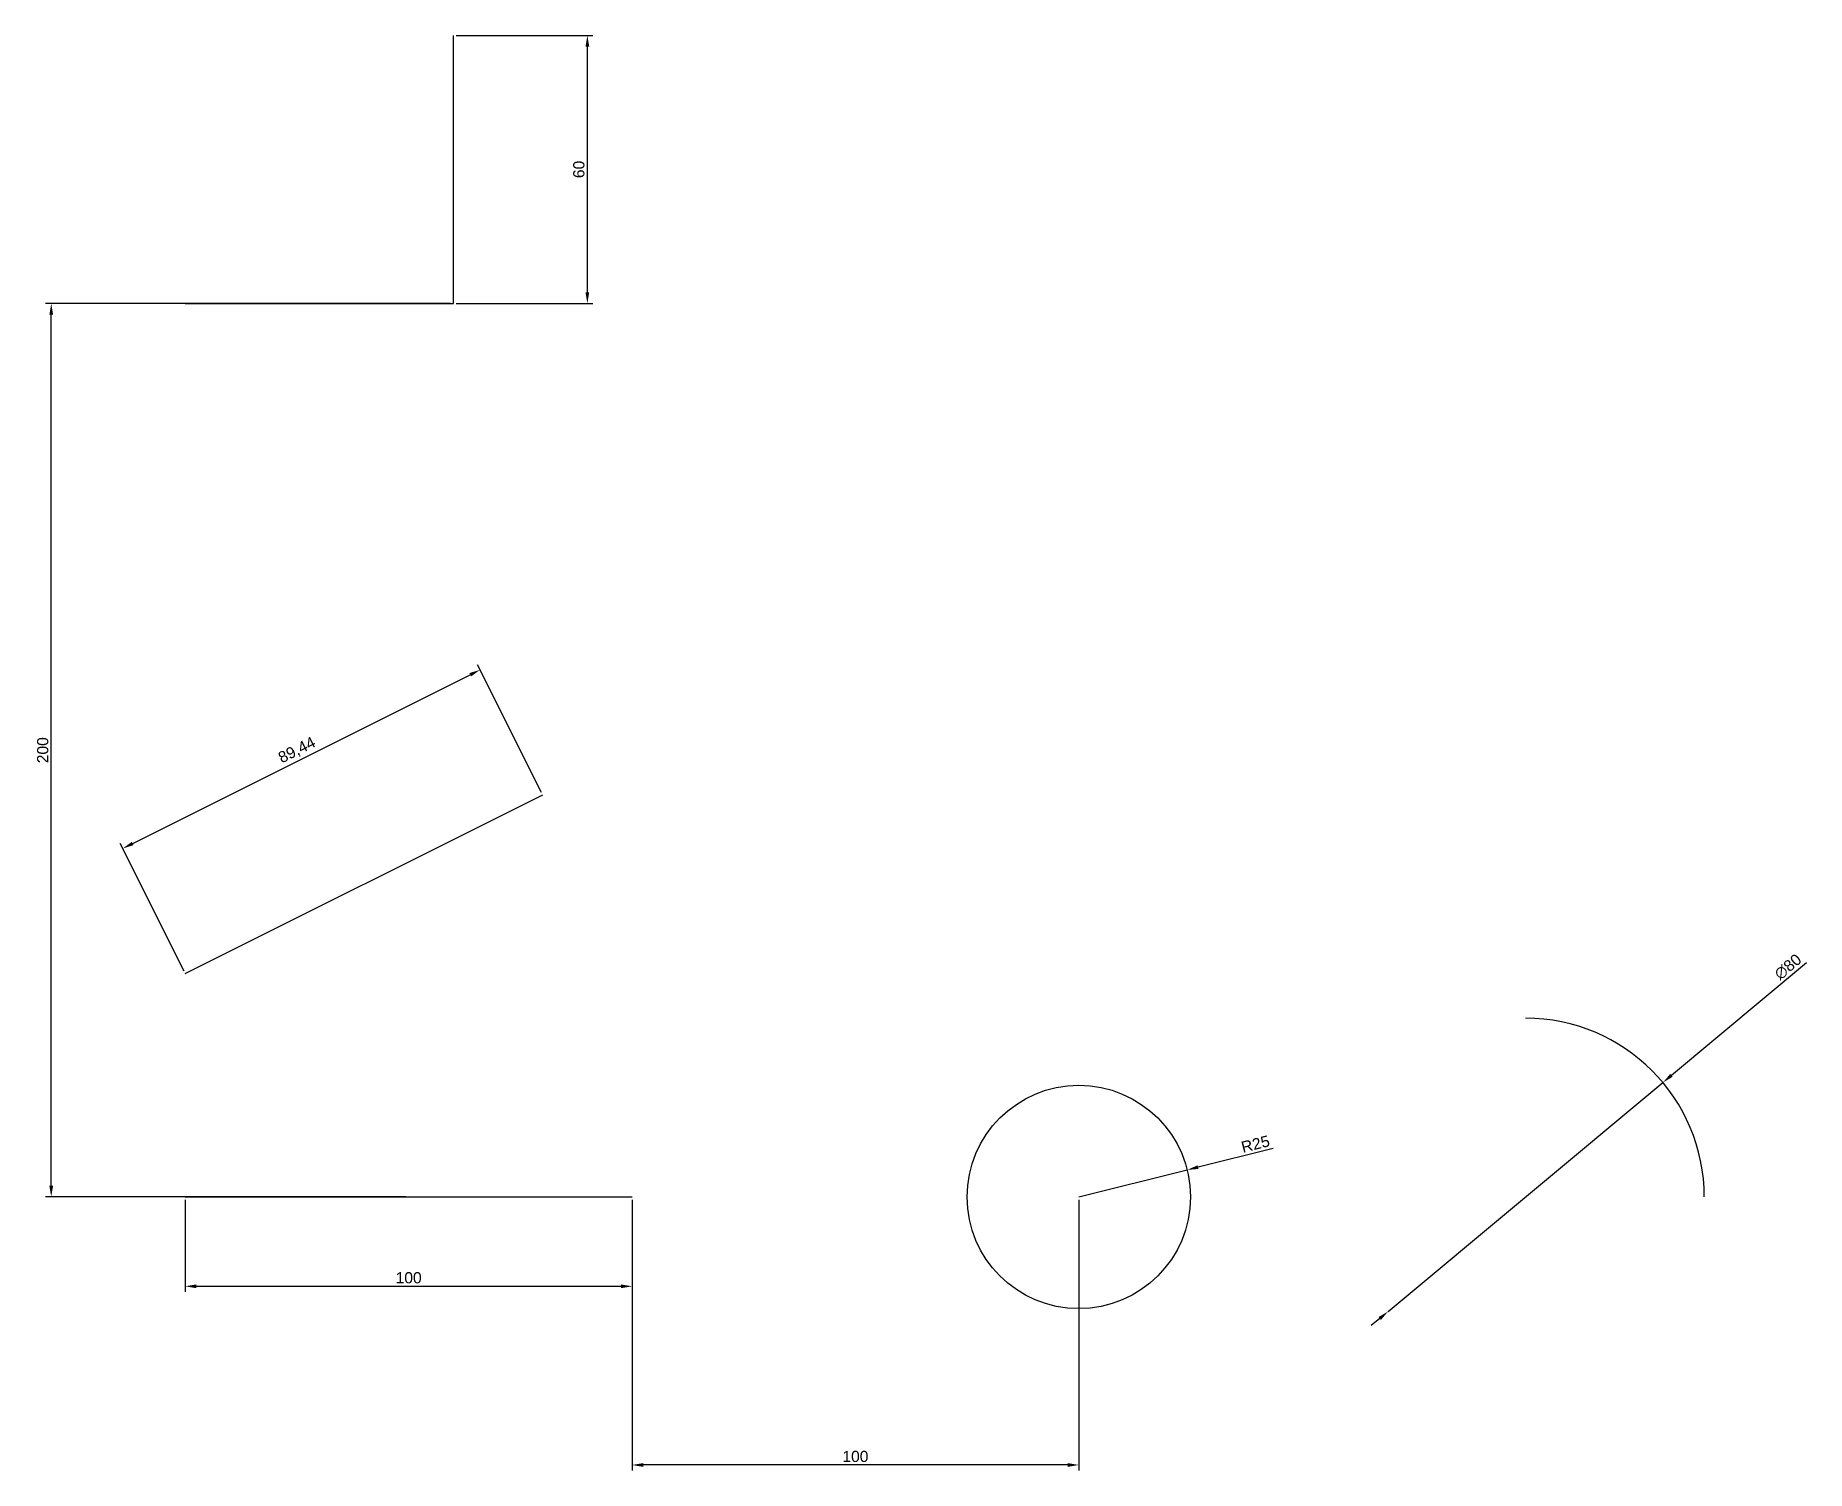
# Model space of a CAD drawing. Header units: millimetres. Extents: x -34 to 363, y -61 to 260.
import ezdxf

# ---------------------------------------------------------------- set-up
doc = ezdxf.new("R2010")
doc.units = ezdxf.units.MM
doc.styles.get("Standard").update_dxf_attribs({"font": 'arial.ttf'})
doc.dimstyles.new('ISO-25', dxfattribs={"dimtxt": 2.5, "dimasz": 2.5, "dimexe": 1.25, "dimexo": 0.625, "dimtad": 1, "dimtxsty": 'Standard', "dimcen": 2.5, "dimadec": 0, "dimazin": 0, "dimtfac": 1, "dimtmove": 0, "dimatfit": 3, "dimfxl": 1, "dimarcsym": 0})

# ---------------------------------------------------------------- blocks, each defined once
blk = doc.blocks.new('*D1')
at = {"color": 0, "lineweight": -2, "transparency": 16777216}
for p, q in [((0, -0.62), (0, -21.25)), ((100, -0.62), (100, -21.25)), ((2.5, -20), (97.5, -20))]:
    blk.add_line(p, q, dxfattribs=at)
at = {"color": 0, "transparency": 16777216}
for points in [[(2.5, -19.58), (2.5, -20.42), (0, -20)], [(97.5, -19.58), (97.5, -20.42), (100, -20)]]:
    blk.add_solid(points, dxfattribs=at)
at = {"layer": 'Defpoints', "color": 0, "transparency": 16777216}
for p in [(0, 0), (100, 0), (100, -20)]:
    blk.add_point(p, dxfattribs=at)
at = {"color": 0, "transparency": 16777216, "insert": (50, -18.1), "char_height": 2.5, "attachment_point": 5}
blk.add_mtext('100', dxfattribs=at)
blk = doc.blocks.new('*D2')
at = {"color": 0, "lineweight": -2, "transparency": 16777216}
for p, q in [((79.72, 90.56), (65.44, 119.12)), ((-11.76, 79.12), (63.76, 116.88)), ((-0.28, 50.56), (-14.56, 79.12))]:
    blk.add_line(p, q, dxfattribs=at)
at = {"color": 0, "transparency": 16777216}
for points in [[(63.58, 117.25), (63.95, 116.51), (66, 118)], [(-11.95, 79.49), (-11.58, 78.75), (-14, 78)]]:
    blk.add_solid(points, dxfattribs=at)
at = {"layer": 'Defpoints', "color": 0, "transparency": 16777216}
for p in [(66, 118), (80, 90), (0, 50)]:
    blk.add_point(p, dxfattribs=at)
at = {"color": 0, "transparency": 16777216, "insert": (25.05, 99.9), "char_height": 2.5, "attachment_point": 5, "rotation": 26.5651}
blk.add_mtext('89,44', dxfattribs=at)
blk = doc.blocks.new('*D3')
at = {"color": 0, "lineweight": -2, "transparency": 16777216}
for p, q in [((243.51, 10.88), (226.68, 6.67)), ((200, 0), (224.25, 6.06))]:
    blk.add_line(p, q, dxfattribs=at)
at = {"color": 0, "transparency": 16777216}
blk.add_solid([(226.58, 7.07), (226.78, 6.27), (224.25, 6.06)], dxfattribs=at)
at = {"layer": 'Defpoints', "color": 0, "transparency": 16777216}
for p in [(224.25, 6.06), (200, 0)]:
    blk.add_point(p, dxfattribs=at)
at = {"color": 0, "transparency": 16777216, "insert": (239.54, 11.84), "char_height": 2.5, "attachment_point": 5, "rotation": 14.0362}
blk.add_mtext('R25', dxfattribs=at)
blk = doc.blocks.new('*D4')
at = {"color": 0, "lineweight": -2, "transparency": 16777216}
for p, q in [((362.9, 52.41), (332.65, 27.21)), ((269.27, -25.61), (330.73, 25.61)), ((267.35, -27.21), (265.43, -28.81))]:
    blk.add_line(p, q, dxfattribs=at)
at = {"color": 0, "transparency": 16777216}
for points in [[(332.38, 27.53), (332.92, 26.89), (330.73, 25.61)], [(267.08, -26.89), (267.62, -27.53), (269.27, -25.61)]]:
    blk.add_solid(points, dxfattribs=at)
at = {"layer": 'Defpoints', "color": 0, "transparency": 16777216}
for p in [(330.73, 25.61), (269.27, -25.61)]:
    blk.add_point(p, dxfattribs=at)
at = {"color": 0, "transparency": 16777216, "insert": (358.74, 51.51), "char_height": 2.5, "attachment_point": 5, "rotation": 39.8056}
blk.add_mtext('∅80', dxfattribs=at)
blk = doc.blocks.new('*D5')
at = {"color": 0, "lineweight": -2, "transparency": 16777216}
for p, q in [((60.63, 260), (91.25, 260)), ((90, 202.5), (90, 257.5)), ((60.63, 200), (91.25, 200))]:
    blk.add_line(p, q, dxfattribs=at)
at = {"color": 0, "transparency": 16777216}
for points in [[(89.58, 257.5), (90.42, 257.5), (90, 260)], [(89.58, 202.5), (90.42, 202.5), (90, 200)]]:
    blk.add_solid(points, dxfattribs=at)
at = {"layer": 'Defpoints', "color": 0, "transparency": 16777216}
for p in [(60, 260), (90, 260), (60, 200)]:
    blk.add_point(p, dxfattribs=at)
at = {"color": 0, "transparency": 16777216, "insert": (88.1, 230), "char_height": 2.5, "attachment_point": 5, "rotation": 90}
blk.add_mtext('60', dxfattribs=at)
blk = doc.blocks.new('*D6')
at = {"color": 0, "lineweight": -2, "transparency": 16777216}
for p, q in [((59.38, 200), (-31.25, 200)), ((-30, 2.5), (-30, 197.5)), ((49.38, 0), (-31.25, 0))]:
    blk.add_line(p, q, dxfattribs=at)
at = {"color": 0, "transparency": 16777216}
for points in [[(-30.42, 197.5), (-29.58, 197.5), (-30, 200)], [(-30.42, 2.5), (-29.58, 2.5), (-30, 0)]]:
    blk.add_solid(points, dxfattribs=at)
at = {"layer": 'Defpoints', "color": 0, "transparency": 16777216}
for p in [(-30, 200), (60, 200), (50, 0)]:
    blk.add_point(p, dxfattribs=at)
at = {"color": 0, "transparency": 16777216, "insert": (-31.9, 100), "char_height": 2.5, "attachment_point": 5, "rotation": 90}
blk.add_mtext('200', dxfattribs=at)
blk = doc.blocks.new('*D7')
at = {"color": 0, "lineweight": -2, "transparency": 16777216}
for p, q in [((100, -0.62), (100, -61.25)), ((200, -0.62), (200, -61.25)), ((197.5, -60), (102.5, -60))]:
    blk.add_line(p, q, dxfattribs=at)
at = {"color": 0, "transparency": 16777216}
for points in [[(102.5, -59.58), (102.5, -60.42), (100, -60)], [(197.5, -59.58), (197.5, -60.42), (200, -60)]]:
    blk.add_solid(points, dxfattribs=at)
at = {"layer": 'Defpoints', "color": 0, "transparency": 16777216}
for p in [(100, 0), (200, 0), (100, -60)]:
    blk.add_point(p, dxfattribs=at)
at = {"color": 0, "transparency": 16777216, "insert": (150, -58.1), "char_height": 2.5, "attachment_point": 5}
blk.add_mtext('100', dxfattribs=at)

msp = doc.modelspace()

# ---------------------------------------------------------------- linework, layer by layer
for p, q in [((0, 50), (80, 90)), ((0, 0), (100, 0))]:
    msp.add_line(p, q)
msp.add_lwpolyline([(0, 200), (60, 200), (60, 260)])
msp.add_circle((200, 0), 25)
msp.add_arc((300, 0), 40, 0, 90)

# ---------------------------------------------------------------- dimensions: what is measured, and where the dimension line sits
for base, p1, p2, picture, middle in [((90, 260), (60, 200), (60, 260), '*D5', (88.099, 230)), ((-30, 200), (50, 0), (60, 200), '*D6', (-31.901, 100))]:
    dim = msp.add_linear_dim(base=base, p1=p1, p2=p2, angle=90, dimstyle='ISO-25')
    dim.commit()
    dim.dimension.update_dxf_attribs({"geometry": picture, "text_midpoint": middle})
dim = msp.add_aligned_dim(p1=(0, 50), p2=(80, 90), distance=31.305, dimstyle='ISO-25')
dim.commit()
dim.dimension.update_dxf_attribs({"geometry": '*D2', "text_midpoint": (25.049, 99.903)})
dim = msp.add_diameter_dim_2p(p1=(269.271, -25.607), p2=(330.729, 25.607), dimstyle='ISO-25')
dim.commit()
dim.dimension.update_dxf_attribs({"geometry": '*D4', "text_midpoint": (360, 50), "dimtype": 163})
dim = msp.add_radius_dim(center=(200, 0), mpoint=(224.254, 6.063), dimstyle='ISO-25')
dim.commit()
dim.dimension.update_dxf_attribs({"geometry": '*D3', "text_midpoint": (240, 10), "dimtype": 164})
for base, p1, picture, middle in [((100, -20), (0, 0), '*D1', (50, -18.099)), ((100, -60), (200, 0), '*D7', (150, -58.099))]:
    dim = msp.add_linear_dim(base=base, p1=p1, p2=(100, 0), dimstyle='ISO-25')
    dim.commit()
    dim.dimension.update_dxf_attribs({"geometry": picture, "text_midpoint": middle})

doc.saveas('drawing.dxf')
